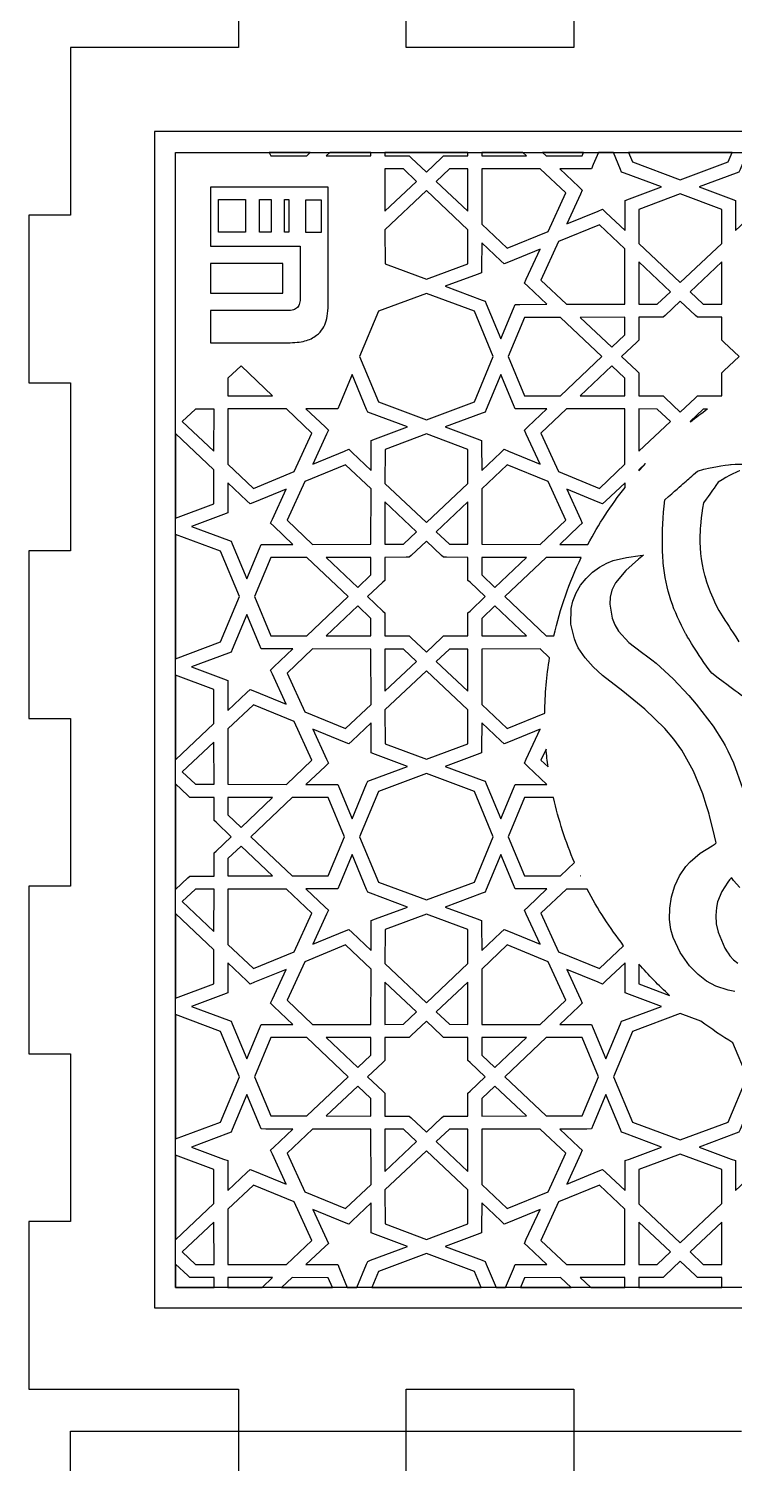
# Model space of a CAD drawing. Extents: x 0 to 1063, y 369 to 1702.
# Drawn here: x 0.1 to 238.6, y 726.3 to 1211.3 of the extents above; entities that cross this region are included whole.
import ezdxf

# ---------------------------------------------------------------- set-up
doc = ezdxf.new("R2010")
doc.units = 0
doc.layers.add('K0108_Printing', color=7, linetype='CONTINUOUS')

msp = doc.modelspace()

# ---------------------------------------------------------------- linework, layer by layer
at = {"layer": 'K0108_Printing', "color": 1}
for points in [[(70.990998, 1219.07297), (70.990998, 1204.89997), (14.298, 1204.89997), (14.298, 1148.206971), (0.125, 1148.206971), (0.125, 1091.513973), (14.298, 1091.513973), (14.298, 1034.820974), (0.125, 1034.820974), (0.125, 978.127976), (14.298, 978.127976), (14.298, 921.434977), (0.125, 921.434977), (0.125, 864.741978), (14.298, 864.741978), (14.298, 808.04998), (0.125, 808.04998), (0.125, 751.356981), (70.990998, 751.356981), (70.990998, 737.182982), (127.683997, 737.182982), (127.683997, 751.356981), (184.376995, 751.356981), (184.376995, 737.182982), (241.069994, 737.182982)], [(184.376995, 1219.07297), (184.376995, 1204.89997), (127.683997, 1204.89997), (127.683997, 1219.07297)], [(238.835994, 885.771978), (236.510994, 886.213978), (232.416994, 887.570978), (229.248994, 889.338978), (226.368994, 891.594978), (225.036994, 892.868978), (224.397994, 893.535978), (223.527994, 894.507978), (220.263994, 899.034978), (217.939995, 904.073977), (217.201995, 906.753977), (216.921995, 908.332977), (216.729995, 910.217977), (216.777995, 914.039977), (217.379995, 917.837977), (218.510995, 921.508977), (220.145994, 924.945977), (222.237994, 928.017977), (223.710994, 929.669977), (227.117994, 932.581977), (231.100994, 935.109977), (232.180994, 935.700977), (232.509994, 936.056977), (232.393994, 936.540977), (231.940994, 938.421977), (230.186994, 945.324976), (230.073994, 945.735976), (229.855994, 946.511976), (229.250994, 948.578976), (227.939994, 952.620976), (224.824994, 960.295976), (220.871994, 967.371976), (218.182995, 971.105976), (215.172995, 974.664976), (208.386995, 981.291975), (200.960995, 987.333975), (194.104995, 992.672975), (190.947995, 995.518975), (188.159995, 998.608975), (185.884995, 1002.036975), (185.033995, 1003.789975), (184.565995, 1004.977975), (183.408995, 1010.029975), (183.500995, 1015.254975), (184.062995, 1017.804975), (185.125995, 1020.541974), (186.626995, 1023.127974), (188.492995, 1025.478974), (190.662995, 1027.550974), (193.073995, 1029.298974), (195.556995, 1030.628974), (197.708995, 1031.464974), (202.193995, 1032.575974), (206.823995, 1033.236974), (207.951995, 1033.360974), (207.397995, 1032.898974), (206.290995, 1031.971974), (201.976995, 1028.081974), (198.508995, 1023.931974), (197.275995, 1021.428974), (196.709995, 1019.168975), (196.543995, 1016.797975), (197.306995, 1012.041975), (198.180995, 1009.809975), (199.427995, 1007.659975), (202.976995, 1003.806975), (207.205995, 1000.553975), (209.379995, 998.979975), (210.702995, 997.978975), (212.233995, 996.754975), (217.976995, 991.512975), (223.249994, 985.821975), (225.732994, 982.892975), (227.689994, 980.487975), (231.417994, 975.535976), (234.752994, 970.354976), (235.505994, 969.017976), (236.465994, 967.176976), (238.327994, 963.075976), (241.331994, 954.524976)], [(240.522994, 920.919977), (238.381994, 923.315977), (237.904994, 923.969977), (237.674994, 924.303977), (237.643994, 924.280977), (237.535994, 924.155977), (237.428994, 924.030977), (237.375994, 923.967977), (237.303994, 923.882977), (237.002994, 923.514977), (236.419994, 922.765977), (234.395994, 919.582977), (232.987994, 916.148977), (232.548994, 914.255977), (232.321994, 911.480977), (232.535994, 908.669977), (233.150994, 905.872977), (235.411994, 900.515977), (236.160994, 899.262978), (236.511994, 898.725978), (237.074994, 897.928978), (238.325994, 896.482978), (239.792994, 895.338978)], [(14.298, 723.010582), (14.298, 737.183582), (70.990998, 737.183582), (70.990998, 723.010582)], [(127.683997, 723.010582), (127.683997, 737.183582), (184.376995, 737.183582), (184.376995, 723.010582)]]:
    msp.add_lwpolyline(points, dxfattribs=at)
at = {"layer": 'K0108_Printing', "color": 4}
for points in [[(250.335994, 1176.553271), (198.412995, 1176.553271), (146.489996, 1176.553271), (94.567998, 1176.553271), (42.644999, 1176.553271), (42.644999, 1126.840272), (42.644999, 1126.840272), (42.644999, 1077.126273), (42.644999, 1077.126273), (42.644999, 1027.412274), (42.644999, 1027.412274), (42.644999, 977.698276), (42.644999, 977.698276), (42.644999, 927.985277), (42.644999, 927.985277), (42.644999, 878.271278), (42.644999, 878.271278), (42.644999, 828.557279), (42.644999, 828.557279), (42.644999, 778.844281), (94.567998, 778.844281), (146.489996, 778.844281), (198.412995, 778.844281), (250.335994, 778.844281)], [(252.651994, 785.71528), (201.921995, 785.71528), (151.191996, 785.71528), (100.461997, 785.71528), (49.731999, 785.71528), (49.731999, 833.684279), (49.731999, 881.653278), (49.731999, 929.622277), (49.731999, 977.591276), (49.731999, 1025.560274), (49.731999, 1073.529273), (49.731999, 1121.498272), (49.731999, 1169.466271), (100.461997, 1169.466271), (151.191996, 1169.466271), (201.921995, 1169.466271), (252.651994, 1169.466271)], [(101.386997, 1120.328972), (101.386997, 1157.675971), (61.521998, 1157.675971), (61.521998, 1137.747972), (91.916998, 1137.747972), (91.916998, 1120.708972)], [(87.127998, 1116.003972), (61.521998, 1116.003972), (61.521998, 1105.130972), (87.566998, 1105.130972)], [(228.126994, 1082.712973), (223.684994, 1078.522973), (223.807994, 1078.406973)], [(229.520994, 1082.714973), (228.126994, 1082.712973)], [(208.571495, 1064.275573), (206.355495, 1062.186573)], [(206.355495, 1062.186573), (206.356495, 1061.818573)], [(201.674095, 1057.772274), (195.219095, 1051.687274), (194.099095, 1050.627274), (192.640095, 1051.227274), (181.960095, 1055.603274), (186.588095, 1045.504274), (187.219095, 1044.125274), (186.099095, 1043.063274), (179.664096, 1036.959274), (188.774095, 1036.947274), (189.145095, 1036.947274)], [(201.677095, 1056.188274), (201.674095, 1057.772274)], [(174.997996, 1032.535374), (161.034996, 1019.289375), (174.997996, 1006.043375), (177.630996, 1006.047375)], [(186.897995, 1032.519374), (174.997996, 1032.535374)], [(173.048996, 1001.609875), (153.273996, 1001.583875), (153.244996, 982.877875), (161.872996, 974.743876), (174.548996, 979.937876)], [(176.174996, 998.644875), (173.048996, 1001.609875)], [(174.990896, 967.774076), (173.253896, 963.984076)], [(173.253896, 963.984076), (175.654896, 961.706076)], [(167.737096, 951.372676), (162.208096, 938.140677), (167.737096, 924.914677), (179.909096, 924.897677), (184.628095, 929.372677)], [(177.507096, 951.386676), (167.737096, 951.372676)], [(186.610595, 924.971977), (186.522595, 924.887977)], [(186.522595, 924.887977), (186.649595, 924.887977)], [(181.856795, 920.463877), (173.253796, 912.302877), (179.231796, 899.252878), (193.033795, 893.597878), (201.212795, 901.308877)], [(188.878795, 920.453877), (181.856795, 920.463877)], [(206.363195, 895.068578), (206.374195, 888.383578), (216.735195, 884.509578)], [(220.364094, 878.373278), (204.157095, 872.317278), (197.755095, 856.995279), (204.157095, 841.676279), (220.364094, 835.619279), (236.566094, 841.676279), (242.973094, 856.995279), (238.171094, 868.478278)], [(227.328094, 875.770278), (220.364094, 878.373278)]]:
    msp.add_lwpolyline(points, dxfattribs=at)
for points in [[(94.088898, 1168.335671), (95.281898, 1169.466671), (81.453898, 1169.466671), (81.919898, 1168.352671)], [(115.811797, 1168.306871), (115.809797, 1169.466871), (101.905797, 1169.466871), (100.705797, 1168.327871)], [(127.753297, 1168.290471), (128.728297, 1168.287471), (129.404297, 1167.645471), (134.544297, 1162.799471), (139.685297, 1167.645471), (140.366296, 1168.287471), (141.340296, 1168.290471), (148.591296, 1168.300471), (148.593296, 1169.466471), (120.496297, 1169.466471), (120.498297, 1168.300471)], [(168.383296, 1168.328171), (167.182296, 1169.467171), (153.279296, 1169.467171), (153.277296, 1168.307171)], [(187.168695, 1168.352371), (187.634695, 1169.467371), (173.806696, 1169.467371), (174.999696, 1168.335371)], [(190.373695, 1163.925871), (188.773695, 1163.925871), (179.663696, 1163.911871), (186.098695, 1157.807871), (187.218695, 1156.745871), (186.588695, 1155.366871), (181.959695, 1145.269871), (192.639695, 1149.646871), (194.098695, 1150.243871), (195.218695, 1149.185871), (201.673695, 1143.098871), (201.689695, 1151.710871), (201.689695, 1153.228871), (203.167695, 1153.779871), (213.964695, 1157.816871), (201.482695, 1162.481871), (200.538695, 1162.834871), (200.160695, 1163.732871), (197.761695, 1169.466871), (192.689695, 1169.466871), (190.958695, 1165.323871)], [(220.364094, 1160.205671), (236.566094, 1166.261671), (237.906094, 1169.466671), (202.818095, 1169.466671), (204.157095, 1166.261671)], [(240.189294, 1162.835271), (239.241294, 1162.479271), (226.759294, 1157.817271), (237.555294, 1153.779271), (239.033294, 1153.228271), (239.038294, 1151.711271), (239.049294, 1143.098271), (245.504294, 1149.186271), (246.629294, 1150.243271), (248.088294, 1149.646271), (258.768294, 1145.270271), (254.139294, 1155.366271), (253.509294, 1156.745271), (254.624294, 1157.807271), (261.059293, 1163.911271), (251.954294, 1163.926271), (250.349294, 1163.926271), (249.764294, 1165.324271), (248.033294, 1169.467271), (242.962294, 1169.467271), (240.562294, 1163.730271)], [(173.048996, 1163.904471), (153.273996, 1163.875471), (153.244996, 1145.170471), (161.872996, 1137.037472), (175.670996, 1142.693471), (181.652995, 1155.741471)], [(120.506197, 1163.868371), (120.526197, 1149.584371), (131.221197, 1159.668371), (126.779197, 1163.858371)], [(137.868197, 1159.668771), (148.563196, 1149.584771), (148.588196, 1163.868771), (142.310196, 1163.858771)], [(148.552896, 1143.332771), (134.543897, 1156.538771), (120.537897, 1143.332771), (120.556897, 1131.821772), (134.543897, 1126.593772), (148.537896, 1131.821772)], [(220.364094, 1155.426271), (206.374095, 1150.195271), (206.355095, 1138.684272), (220.361094, 1125.481272), (234.370094, 1138.686272), (234.355094, 1150.197271)], [(64.254998, 1153.536971), (73.400998, 1153.536971), (73.400998, 1142.508971), (64.254998, 1142.508971)], [(78.162998, 1153.536971), (82.112998, 1153.536971), (82.112998, 1142.508971), (78.162998, 1142.508971)], [(86.622998, 1153.536971), (88.053998, 1153.536971), (88.053998, 1142.508971), (86.622998, 1142.508971)], [(93.763998, 1153.453971), (98.937998, 1153.453971), (98.937998, 1142.425971), (93.763998, 1142.425971)], [(179.232096, 1139.326372), (173.254096, 1126.275372), (181.857095, 1118.115372), (201.637095, 1118.143372), (201.667095, 1136.842372), (193.034095, 1144.981371)], [(153.423696, 1119.539972), (154.371696, 1119.183972), (154.745696, 1118.288972), (159.682696, 1106.484972), (163.946696, 1116.695972), (164.531696, 1118.090972), (166.137696, 1118.093972), (175.241696, 1118.105972), (168.806696, 1124.208972), (167.686696, 1125.270972), (168.317696, 1126.650972), (172.950696, 1136.748972), (162.271696, 1132.372972), (160.812696, 1131.773972), (159.686696, 1132.833972), (153.231696, 1138.917972), (153.216696, 1130.305972), (153.216696, 1128.790972), (151.737696, 1128.239972), (140.941696, 1124.201972)], [(61.521998, 1121.833972), (86.042998, 1121.833972), (86.042998, 1131.916972), (61.521998, 1131.916972)], [(206.322495, 1118.151172), (212.596495, 1118.158172), (217.042495, 1122.348172), (206.343495, 1132.435172)], [(234.405594, 1118.151172), (234.380594, 1132.435172), (223.685594, 1122.348172), (228.126594, 1118.158172)], [(111.938097, 1100.435772), (118.341097, 1085.113773), (134.544097, 1079.059773), (150.748096, 1085.113773), (157.150096, 1100.435772), (150.748096, 1115.757772), (134.544097, 1121.811772), (118.341097, 1115.757772)], [(214.539695, 1113.731572), (213.570695, 1113.729572), (206.315695, 1113.719572), (206.302695, 1106.859572), (206.302695, 1105.940572), (205.621695, 1105.296572), (200.497695, 1100.435572), (205.621695, 1095.577573), (206.302695, 1094.932573), (206.302695, 1094.011573), (206.315695, 1087.153573), (213.570695, 1087.141573), (214.544695, 1087.141573), (215.221695, 1086.499573), (220.361694, 1081.653573), (225.502694, 1086.499573), (226.183694, 1087.141573), (227.157694, 1087.141573), (234.408694, 1087.153573), (234.420694, 1094.011573), (234.425694, 1094.932573), (235.101694, 1095.577573), (240.224694, 1100.435572), (235.101694, 1105.296572), (234.425694, 1105.938572), (234.420694, 1106.859572), (234.408694, 1113.719572), (227.157694, 1113.729572), (226.183694, 1113.731572), (225.502694, 1114.371572), (220.361694, 1119.219572), (215.221695, 1114.371572)], [(162.207896, 1100.435772), (167.736896, 1087.205773), (179.908896, 1087.189773), (193.875895, 1100.435772), (179.908896, 1113.681772), (167.736896, 1113.664772)], [(201.628895, 1113.712572), (186.522895, 1113.690572), (197.186895, 1103.578572), (201.618895, 1107.780572)], [(93.451998, 1105.715972)], [(67.459698, 1087.158573), (82.565698, 1087.180573), (71.901698, 1097.295573), (67.469698, 1093.093573)], [(201.628895, 1087.158573), (201.618895, 1093.093573), (197.186895, 1097.295573), (186.522895, 1087.180573)], [(104.556497, 1082.779873), (102.956497, 1082.777873), (93.846498, 1082.765873), (100.281497, 1076.661873), (101.402497, 1075.599873), (100.771497, 1074.219873), (96.143498, 1064.121873), (106.823497, 1068.500873), (108.281497, 1069.097873), (109.402497, 1068.037873), (115.857497, 1061.952873), (115.872497, 1070.564873), (115.872497, 1072.081873), (117.351497, 1072.633873), (128.147497, 1076.668873), (115.665497, 1081.333873), (114.716497, 1081.686873), (114.343497, 1082.583873), (109.407497, 1094.388873), (105.141497, 1084.177873)], [(151.737796, 1072.633773), (153.216796, 1072.081773), (153.216796, 1070.564773), (153.231796, 1061.952773), (159.686796, 1068.037773), (160.811796, 1069.097773), (162.271796, 1068.500773), (172.950796, 1064.121773), (168.317796, 1074.220773), (167.686796, 1075.599773), (168.806796, 1076.661773), (175.241796, 1082.765773), (166.137796, 1082.777773), (164.531796, 1082.779773), (163.946796, 1084.177773), (159.682796, 1094.388773), (154.745796, 1082.583773), (154.371796, 1081.686773), (153.423796, 1081.333773), (140.941796, 1076.668773)], [(62.766198, 1082.722473), (56.493199, 1082.712473), (52.051199, 1078.523473), (62.746198, 1068.438473)], [(67.427598, 1064.024173), (76.055598, 1055.889174), (89.856598, 1061.547173), (95.835598, 1074.595173), (87.232598, 1082.756173), (67.452598, 1082.730173)], [(181.856795, 1082.756073), (173.253796, 1074.595073), (179.231796, 1061.547073), (193.033795, 1055.889074), (201.666795, 1064.029073), (201.636795, 1082.730073)], [(212.596795, 1082.712973), (206.322795, 1082.722973), (206.343795, 1068.438973), (217.042795, 1078.522973)], [(62.735798, 1062.186573), (49.739799, 1074.437573), (49.739799, 1073.529573), (49.739799, 1045.825574), (62.720798, 1050.675574)], [(120.538397, 1057.538274), (134.544397, 1044.333274), (148.553396, 1057.540274), (148.538396, 1069.049273), (134.544397, 1074.278273), (120.556397, 1069.049273)], [(96.042298, 1036.968974), (115.814297, 1036.997974), (115.845297, 1055.700974), (107.217297, 1063.835973), (93.415298, 1058.177974), (87.437298, 1045.129974)], [(173.047296, 1036.968974), (181.652295, 1045.129974), (175.673296, 1058.177974), (161.873296, 1063.835973), (153.244296, 1055.700974), (153.274296, 1036.997974)], [(68.554998, 1038.038274), (68.927998, 1037.141274), (73.859998, 1025.339274), (78.129998, 1035.549274), (78.714998, 1036.945274), (80.314998, 1036.947274), (89.425998, 1036.959274), (82.989998, 1043.063274), (81.869998, 1044.125274), (82.500998, 1045.504274), (87.128998, 1055.603274), (76.448998, 1051.227274), (74.994998, 1050.627274), (73.869998, 1051.687274), (67.414998, 1057.772274), (67.399998, 1049.160274), (67.399998, 1047.645274), (65.920998, 1047.091274), (55.124999, 1043.056274), (67.605998, 1038.391274)], [(126.779597, 1037.012174), (131.221597, 1041.202174), (120.526597, 1051.286174), (120.506597, 1037.005174)], [(148.588496, 1037.004774), (148.563496, 1051.286774), (137.868497, 1041.202774), (142.309496, 1037.011774)], [(71.333398, 1019.289475), (64.931398, 1034.611474), (49.739399, 1040.287474), (49.739399, 1025.560474), (49.739399, 998.292475), (64.931398, 1003.967475)], [(127.753297, 1005.995775), (128.728297, 1005.993775), (129.404297, 1005.351775), (134.544297, 1000.507775), (139.685297, 1005.351775), (140.366296, 1005.993775), (141.340296, 1005.995775), (148.591296, 1006.005775), (148.603296, 1012.865775), (148.603296, 1013.784775), (149.285296, 1014.428775), (154.407296, 1019.289775), (149.285296, 1024.150774), (148.603296, 1024.792774), (148.603296, 1025.712774), (148.591296, 1032.573774), (141.340296, 1032.582774), (140.366296, 1032.585774), (139.685297, 1033.227774), (134.544297, 1038.071774), (129.404297, 1033.227774), (128.728297, 1032.585774), (127.753297, 1032.582774), (120.498297, 1032.573774), (120.485297, 1025.712774), (120.485297, 1024.792774), (119.804297, 1024.150774), (114.681297, 1019.289775), (119.804297, 1014.428775), (120.485297, 1013.784775), (120.485297, 1012.865775), (120.498297, 1006.005775)], [(76.390798, 1019.289475), (81.919798, 1006.060475), (94.091798, 1006.043475), (108.053797, 1019.289475), (94.091798, 1032.535474), (81.919798, 1032.518474)], [(115.811797, 1032.566674), (100.705797, 1032.544674), (111.369797, 1022.429674), (115.801797, 1026.634674)], [(153.276796, 1032.566674), (153.286796, 1026.634674), (157.718796, 1022.429674), (168.382796, 1032.544674)], [(115.811797, 1006.012575), (115.801797, 1011.944575), (111.369797, 1016.149575), (100.705797, 1006.033575)], [(153.287196, 1011.945075), (153.277196, 1006.013075), (168.383196, 1006.034075), (157.718196, 1016.149075)], [(67.399698, 990.933875), (67.399698, 989.418875), (67.414698, 980.806875), (73.870698, 986.891875), (74.994698, 987.948875), (76.448698, 987.351875), (87.128698, 982.975875), (82.500698, 993.074875), (81.869698, 994.453875), (82.989698, 995.515875), (89.425698, 1001.619875), (80.314698, 1001.631875), (78.714698, 1001.633875), (78.129698, 1003.029875), (73.859698, 1013.240875), (68.928698, 1001.437875), (68.554698, 1000.540875), (67.606698, 1000.187875), (55.121699, 995.522875), (55.124699, 995.522875), (55.121699, 995.519875), (65.920698, 991.485875)], [(93.414898, 980.398775), (107.216897, 974.743776), (115.844897, 982.877775), (115.813897, 1001.583775), (96.039898, 1001.609775), (87.436898, 993.448775)], [(120.506197, 1001.574175), (120.526197, 987.293175), (131.221197, 997.377175), (126.779197, 1001.567175)], [(148.588496, 1001.574175), (142.309496, 1001.567175), (137.868497, 997.377175), (148.563496, 987.293175)], [(120.556597, 969.529376), (134.544597, 964.301376), (148.538596, 969.529376), (148.552596, 981.040375), (134.544597, 994.246375), (120.538597, 981.040375)], [(62.720998, 987.903475), (49.739999, 992.753475), (49.739999, 977.592476), (49.739999, 964.141476), (62.735998, 976.394476)], [(67.452798, 955.849376), (87.232798, 955.823376), (95.835798, 963.984376), (89.856798, 977.032376), (76.055798, 982.689375), (67.427798, 974.555376)], [(102.956597, 955.801776), (104.556597, 955.799776), (105.141597, 954.400776), (109.407597, 944.190776), (114.342597, 955.994776), (114.716597, 956.889776), (115.665597, 957.245776), (128.147597, 961.910776), (117.351597, 965.945776), (115.872597, 966.498776), (115.872597, 968.013776), (115.856597, 976.626776), (109.401597, 970.541776), (108.281597, 969.481776), (106.823597, 970.078776), (96.142598, 974.456776), (100.771597, 964.358776), (101.401597, 962.979776), (100.281597, 961.917776), (93.846598, 955.813776)], [(153.423696, 957.245476), (154.371696, 956.890476), (154.745696, 955.994476), (159.682696, 944.190476), (163.946696, 954.401476), (164.531696, 955.799476), (166.137696, 955.801476), (175.241696, 955.813476), (168.806696, 961.917476), (167.686696, 962.979476), (168.317696, 964.358476), (172.950696, 974.456476), (162.271696, 970.078476), (160.812696, 969.481476), (159.686696, 970.541476), (153.231696, 976.626476), (153.216696, 968.014476), (153.216696, 966.499476), (151.737696, 965.945476), (140.941696, 961.910476)], [(62.766198, 955.858876), (62.746198, 970.140876), (52.051199, 960.055876), (56.493199, 955.865876)], [(54.544599, 924.847377), (55.518599, 924.849377), (62.773598, 924.859377), (62.785598, 931.720377), (62.785598, 932.638377), (63.467598, 933.283377), (68.593598, 938.143377), (63.467598, 943.004376), (62.785598, 943.646376), (62.785598, 944.567376), (62.773598, 951.427376), (55.518599, 951.437376), (54.544599, 951.437376), (53.867599, 952.079376), (49.739599, 955.973376), (49.739599, 929.623377), (49.739599, 920.313377), (53.867599, 924.205377)], [(111.938097, 938.141077), (118.341097, 922.822077), (134.544097, 916.768077), (150.748096, 922.822077), (157.150096, 938.141077), (150.748096, 953.466076), (134.544097, 959.520076), (118.341097, 953.466076)], [(71.901398, 941.283976), (82.566398, 951.398976), (67.459398, 951.419976), (67.470398, 945.487976)], [(89.180898, 924.897877), (101.351897, 924.913877), (106.880897, 938.140877), (101.351897, 951.372876), (89.183898, 951.389876), (75.214898, 938.143877)], [(67.459698, 924.866577), (82.565698, 924.887577), (71.901698, 935.000577), (67.469698, 930.798577)], [(104.556497, 920.487677), (102.956497, 920.485677), (93.846498, 920.473677), (100.281497, 914.369677), (101.402497, 913.305677), (100.771497, 911.928677), (96.143498, 901.829677), (106.823497, 906.206677), (108.281497, 906.802677), (109.402497, 905.745677), (115.857497, 899.658678), (115.872497, 908.272677), (115.872497, 909.787677), (117.351497, 910.339677), (128.147497, 914.374677), (115.665497, 919.041677), (114.716497, 919.394677), (114.343497, 920.292677), (109.407497, 932.094677), (105.141497, 921.883677)], [(151.737796, 910.339377), (153.216796, 909.788377), (153.216796, 908.272377), (153.231796, 899.658378), (159.686796, 905.745377), (160.811796, 906.803377), (162.271796, 906.206377), (172.950796, 901.830377), (168.317796, 911.928377), (167.686796, 913.305377), (168.806796, 914.369377), (175.241796, 920.473377), (166.137796, 920.485377), (164.531796, 920.487377), (163.946796, 921.883377), (159.682796, 932.094377), (154.745796, 920.292377), (154.371796, 919.395377), (153.423796, 919.042377), (140.941796, 914.374377)], [(62.766198, 920.428177), (56.493199, 920.421177), (52.051199, 916.229177), (62.746198, 906.144177)], [(67.427598, 901.732377), (76.055598, 893.597378), (89.856598, 899.253378), (95.835598, 912.303377), (87.232598, 920.464377), (67.452598, 920.435377)], [(62.735798, 899.892278), (49.739799, 912.145277), (49.739799, 883.533278), (62.720798, 888.381278)], [(120.538397, 895.243778), (134.544397, 882.040778), (148.553396, 895.246778), (148.538396, 906.754777), (134.544397, 911.983777), (120.556397, 906.754777)], [(96.039698, 874.677178), (115.814697, 874.703178), (115.844697, 893.407178), (107.216697, 901.541177), (93.414698, 895.886178), (87.436698, 882.835178)], [(173.048996, 874.677178), (181.652995, 882.835178), (175.673996, 895.886178), (161.872996, 901.541177), (153.244996, 893.407178), (153.273996, 874.703178)], [(68.554998, 875.743978), (68.927998, 874.845978), (73.859998, 863.043978), (78.129998, 873.254978), (78.714998, 874.650978), (80.314998, 874.653978), (89.425998, 874.667978), (82.989998, 880.768978), (81.869998, 881.830978), (82.500998, 883.212978), (87.128998, 893.308978), (76.448998, 888.934978), (74.994998, 888.335978), (73.869998, 889.394978), (67.414998, 895.480978), (67.399998, 886.868978), (67.399998, 885.350978), (65.920998, 884.799978), (55.124999, 880.764978), (67.605998, 876.098978)], [(188.773795, 874.653478), (190.373795, 874.650478), (190.958795, 873.254478), (195.224795, 863.044478), (200.160795, 874.846478), (200.538795, 875.743478), (201.482795, 876.099478), (213.964795, 880.764478), (203.167795, 884.799478), (201.689795, 885.350478), (201.689795, 886.868478), (201.673795, 895.480478), (195.218795, 889.395478), (194.098795, 888.335478), (192.639795, 888.935478), (181.959795, 893.308478), (186.588795, 883.212478), (187.218795, 881.831478), (186.098795, 880.769478), (179.663796, 874.667478)], [(206.363195, 895.068578)], [(126.779597, 874.719978), (131.221597, 878.909978), (120.526597, 888.994978), (120.506597, 874.709978)], [(148.588496, 874.710478), (148.563496, 888.994478), (137.868497, 878.910478), (142.309496, 874.720478)], [(71.333398, 856.995179), (64.931398, 872.317178), (49.739399, 877.995178), (49.739399, 835.997179), (64.931398, 841.676179)], [(127.753297, 843.704379), (128.728297, 843.699379), (129.404297, 843.059379), (134.544297, 838.211379), (139.685297, 843.059379), (140.366296, 843.699379), (141.340296, 843.704379), (148.591296, 843.713379), (148.603296, 850.571379), (148.603296, 851.492379), (149.285296, 852.137379), (154.410296, 856.997379), (149.285296, 861.856378), (148.603296, 862.498378), (148.603296, 863.419378), (148.591296, 870.279378), (141.340296, 870.288378), (140.366296, 870.291378), (139.685297, 870.933378), (134.544297, 875.779378), (129.404297, 870.933378), (128.728297, 870.291378), (127.753297, 870.288378), (120.498297, 870.279378), (120.485297, 863.419378), (120.485297, 862.498378), (119.804297, 861.856378), (114.679297, 856.997379), (119.804297, 852.137379), (120.485297, 851.492379), (120.485297, 850.571379), (120.498297, 843.713379)], [(76.390798, 856.995179), (81.919798, 843.766179), (94.091798, 843.747179), (108.056797, 856.995179), (94.091798, 870.243178), (81.919798, 870.224178)], [(115.811797, 870.274378), (100.705797, 870.250378), (111.369797, 860.138378), (115.801797, 864.340378)], [(157.718496, 860.138178), (168.383496, 870.250178), (153.276496, 870.274178), (153.287496, 864.340178)], [(174.997996, 843.747079), (187.168995, 843.766079), (192.697995, 856.995079), (187.168995, 870.224078), (174.997996, 870.244078), (161.031996, 856.995079)], [(115.811797, 843.718279), (115.801797, 849.650279), (111.369797, 853.855279), (100.705797, 843.737279)], [(153.276796, 843.718279), (168.382796, 843.737279), (157.718796, 853.855279), (153.286796, 849.650279)], [(67.399698, 828.642479), (67.399698, 827.124479), (67.414698, 818.50948), (73.870698, 824.599479), (74.994698, 825.654479), (76.448698, 825.057479), (87.128698, 820.682479), (82.500698, 830.780479), (81.869698, 832.159479), (82.989698, 833.218479), (89.425698, 839.327479), (80.314698, 839.336479), (78.714698, 839.341479), (78.129698, 840.735479), (73.859698, 850.948479), (68.928698, 839.146479), (68.554698, 838.248479), (67.606698, 837.891479), (55.124699, 833.228479), (65.920698, 829.191479)], [(201.674095, 818.50978), (201.690095, 827.124779), (201.690095, 828.642779), (203.168095, 829.190779), (213.965095, 833.228779), (201.483095, 837.891779), (200.539095, 838.248779), (200.160095, 839.146779), (195.224095, 850.948779), (190.959095, 840.735779), (190.374095, 839.341779), (188.774095, 839.336779), (179.664096, 839.327779), (186.099095, 833.218779), (187.219095, 832.158779), (186.588095, 830.779779), (181.960095, 820.681779), (192.640095, 825.057779), (194.099095, 825.654779), (195.219095, 824.599779)], [(258.767994, 820.682079), (254.139994, 830.780079), (253.503994, 832.159079), (254.623994, 833.218079), (261.058993, 839.328079), (251.953994, 839.337079), (250.348994, 839.342079), (249.763994, 840.735079), (245.498994, 850.949079), (240.562994, 839.146079), (240.188994, 838.249079), (239.240994, 837.891079), (226.758994, 833.228079), (237.554994, 829.191079), (239.032994, 828.642079), (239.037994, 827.125079), (239.048994, 818.51008), (245.503994, 824.599079), (246.628994, 825.655079), (248.088994, 825.058079)], [(115.814397, 839.289279), (96.039398, 839.313279), (87.436398, 831.157279), (93.415398, 818.10928), (107.216397, 812.44928), (115.844397, 820.582279)], [(120.506197, 839.280279), (120.526197, 824.996279), (131.221197, 835.080279), (126.779197, 839.275279)], [(148.588496, 839.280279), (142.309496, 839.275279), (137.868497, 835.080279), (148.563496, 824.996279)], [(161.872796, 812.44898), (175.673796, 818.10898), (181.652795, 831.156979), (173.048796, 839.312979), (153.273796, 839.288979), (153.244796, 820.581979)], [(62.720998, 825.607179), (49.739999, 830.459179), (49.739999, 801.84918), (62.735998, 814.10018)], [(134.544297, 802.00668), (148.538296, 807.23268), (148.553296, 818.74368), (134.544297, 831.949679), (120.538297, 818.74368), (120.556297, 807.23268)], [(220.361494, 800.89468), (234.370494, 814.10068), (234.355494, 825.607679), (220.364494, 830.837679), (206.373495, 825.607679), (206.355495, 814.09568)], [(67.427598, 812.25838), (67.452598, 793.55538), (87.232598, 793.52638), (95.835598, 801.69238), (89.856598, 814.74038), (76.055598, 820.395379)], [(201.667095, 812.25358), (193.034095, 820.395579), (179.232096, 814.74058), (173.254096, 801.69258), (181.857095, 793.52658), (201.637095, 793.55558)], [(114.716597, 794.59568), (115.665597, 794.95368), (128.147597, 799.61568), (117.351597, 803.65368), (115.872597, 804.20268), (115.872597, 805.72068), (115.856597, 814.33468), (109.401597, 808.24468), (108.281597, 807.18568), (106.823597, 807.78668), (96.142598, 812.16268), (100.771597, 802.06468), (101.401597, 800.68468), (100.281597, 799.62068), (93.846598, 793.51668), (102.956597, 793.50768), (104.556597, 793.50268), (105.141597, 792.10868), (107.811597, 785.71768), (111.005597, 785.71768), (114.342597, 793.69768)], [(164.532196, 793.50248), (166.137196, 793.50748), (175.242196, 793.51648), (168.807196, 799.62048), (167.687196, 800.68548), (168.318196, 802.06448), (172.951196, 812.16348), (162.271196, 807.78648), (160.812196, 807.18548), (159.686196, 808.24448), (153.231196, 814.33448), (153.217196, 805.72048), (153.217196, 804.20248), (151.738196, 803.65348), (140.942196, 799.61648), (153.424196, 794.95348), (154.372196, 794.59548), (154.745196, 793.69748), (158.084196, 785.71748), (161.278196, 785.71748), (163.947196, 792.10848)], [(62.766198, 793.56488), (62.746198, 807.84788), (52.051199, 797.76388), (56.493199, 793.56888)], [(217.042795, 797.76408), (206.343795, 807.84808), (206.322795, 793.56508), (212.596795, 793.56908)], [(234.405594, 793.56488), (234.380594, 807.84788), (223.685594, 797.76388), (228.126594, 793.56888)], [(153.026596, 785.71748), (150.748596, 791.16848), (134.544597, 797.22548), (118.340597, 791.16848), (116.062597, 785.71748), (151.199596, 785.71748), (151.199596, 785.71748)], [(55.518199, 789.14088), (54.544199, 789.14488), (53.868199, 789.78488), (49.739199, 793.67888), (49.739199, 785.71788), (62.780198, 785.71788), (62.774198, 789.13088)], [(227.157694, 789.14088), (226.182694, 789.14488), (225.502694, 789.78488), (220.361694, 794.63388), (215.221695, 789.78488), (214.544695, 789.14488), (213.570695, 789.14088), (206.315695, 789.13088), (206.308695, 785.71788), (234.414694, 785.71788), (234.408694, 789.13088)], [(67.459698, 789.12608), (67.465698, 785.71708), (78.996698, 785.71708), (82.565698, 789.10208)], [(89.180898, 789.09328), (85.620898, 785.71728), (100.469897, 785.71728), (100.469897, 785.71728), (102.755897, 785.71728), (101.351897, 789.07828)], [(166.332396, 785.71748), (183.469395, 785.71748), (179.908396, 789.09348), (167.737396, 789.07848)], [(201.622995, 785.71748), (201.628995, 789.12648), (186.522995, 789.10248), (190.091995, 785.71748)]]:
    msp.add_lwpolyline(points, close=True, dxfattribs=at)
at = {"layer": 'K0108_Printing', "color": 1}
msp.add_lwpolyline([(215.187995, 1052.044974)], close=True, dxfattribs=at)
at = {"layer": 'K0108_Printing', "color": 4}
for points in [[(91.916998, 1120.708972), (91.916998, 1119.773972), (91.843998, 1119.018972), (91.697998, 1118.443972)], [(100.684997, 1112.525972), (101.152997, 1114.434972), (101.386997, 1117.035972), (101.386997, 1120.328972)], [(89.580998, 1116.222972), (89.035998, 1116.076972), (88.217998, 1116.003972), (87.127998, 1116.003972)], [(90.953998, 1117.026972), (90.583998, 1116.636972), (90.125998, 1116.368972), (89.580998, 1116.222972)], [(91.697998, 1118.443972), (91.551998, 1117.869972), (91.303998, 1117.396972), (90.953998, 1117.026972)], [(97.410998, 1107.644972), (99.144998, 1109.047972), (100.236997, 1110.674972), (100.684997, 1112.525972)], [(87.566998, 1105.130972), (89.960998, 1105.130972), (91.922998, 1105.325972), (93.451998, 1105.715972)], [(93.451998, 1105.715972), (94.980998, 1106.105972), (96.300998, 1106.748972), (97.410998, 1107.644972)], [(223.807994, 1078.406973), (225.671994, 1079.888973), (227.574994, 1081.326973), (229.520994, 1082.714973)], [(206.356495, 1061.818573), (207.083495, 1062.646573), (207.822495, 1063.465573), (208.571495, 1064.275573)], [(189.145095, 1036.947274), (192.741095, 1043.718274), (196.938095, 1050.154274), (201.677095, 1056.188274)], [(177.630996, 1006.047375), (179.730996, 1015.270375), (182.855995, 1024.133374), (186.897995, 1032.519374)], [(174.548996, 979.937876), (174.623996, 986.291875), (175.171996, 992.538875), (176.174996, 998.644875)], [(175.654896, 961.706076), (175.382896, 963.714076), (175.164896, 965.738076), (174.990896, 967.774076)], [(184.628095, 929.372677), (181.599095, 936.425677), (179.202096, 943.782676), (177.507096, 951.386676)], [(186.649595, 924.887977), (186.636595, 924.915977), (186.624595, 924.943977), (186.610595, 924.971977)], [(201.212795, 901.308877), (196.547795, 907.319877), (192.415795, 913.721877), (188.878795, 920.453877)], [(216.735195, 884.509578), (213.078195, 887.846578), (209.614195, 891.370578), (206.363195, 895.068578)], [(238.171094, 868.478278), (234.429094, 870.746278), (230.811094, 873.181278), (227.328094, 875.770278)]]:
    msp.add_open_spline(points, degree=3, dxfattribs=at)
at = {"layer": 'K0108_Printing', "color": 1}
for points in [[(226.184994, 1061.724973), (232.003994, 1063.516973), (237.589994, 1063.978973), (237.589994, 1063.978973)], [(237.589994, 1063.978973), (241.008994, 1064.261973), (244.340994, 1064.045973), (247.672994, 1063.830973)], [(215.187995, 1052.044974), (222.167994, 1058.189974), (222.167994, 1058.189974), (226.184994, 1061.724973)], [(233.136994, 1057.945974), (230.845994, 1054.691974), (230.845994, 1054.691974), (228.236994, 1050.983974)], [(240.509994, 1061.845973), (240.509994, 1061.845973), (236.726994, 1060.378973), (233.136994, 1057.945974)], [(214.605995, 1030.577974), (214.605995, 1030.577974), (213.653995, 1040.634974), (215.187995, 1052.044974)], [(228.236994, 1050.983974), (227.314994, 1046.208974), (227.046994, 1041.528974), (227.046994, 1041.528974)], [(227.046994, 1041.528974), (226.752994, 1036.390974), (227.245994, 1031.367974), (228.572994, 1026.563974)], [(222.167994, 1006.826975), (218.147995, 1014.092975), (215.434995, 1021.822974), (214.605995, 1030.577974)], [(228.572994, 1026.563974), (228.572994, 1026.563974), (230.275994, 1020.396974), (233.354994, 1014.589975)], [(233.354994, 1014.589975), (236.875994, 1009.127975), (236.875994, 1009.127975), (240.179994, 1004.003975)], [(231.038994, 993.369975), (226.007994, 999.886975), (222.167994, 1006.826975), (222.167994, 1006.826975)], [(241.115994, 985.810975), (237.441994, 988.567975), (237.441994, 988.567975), (231.038994, 993.369975)]]:
    msp.add_open_spline(points, degree=3, dxfattribs=at)

doc.saveas('drawing.dxf')
